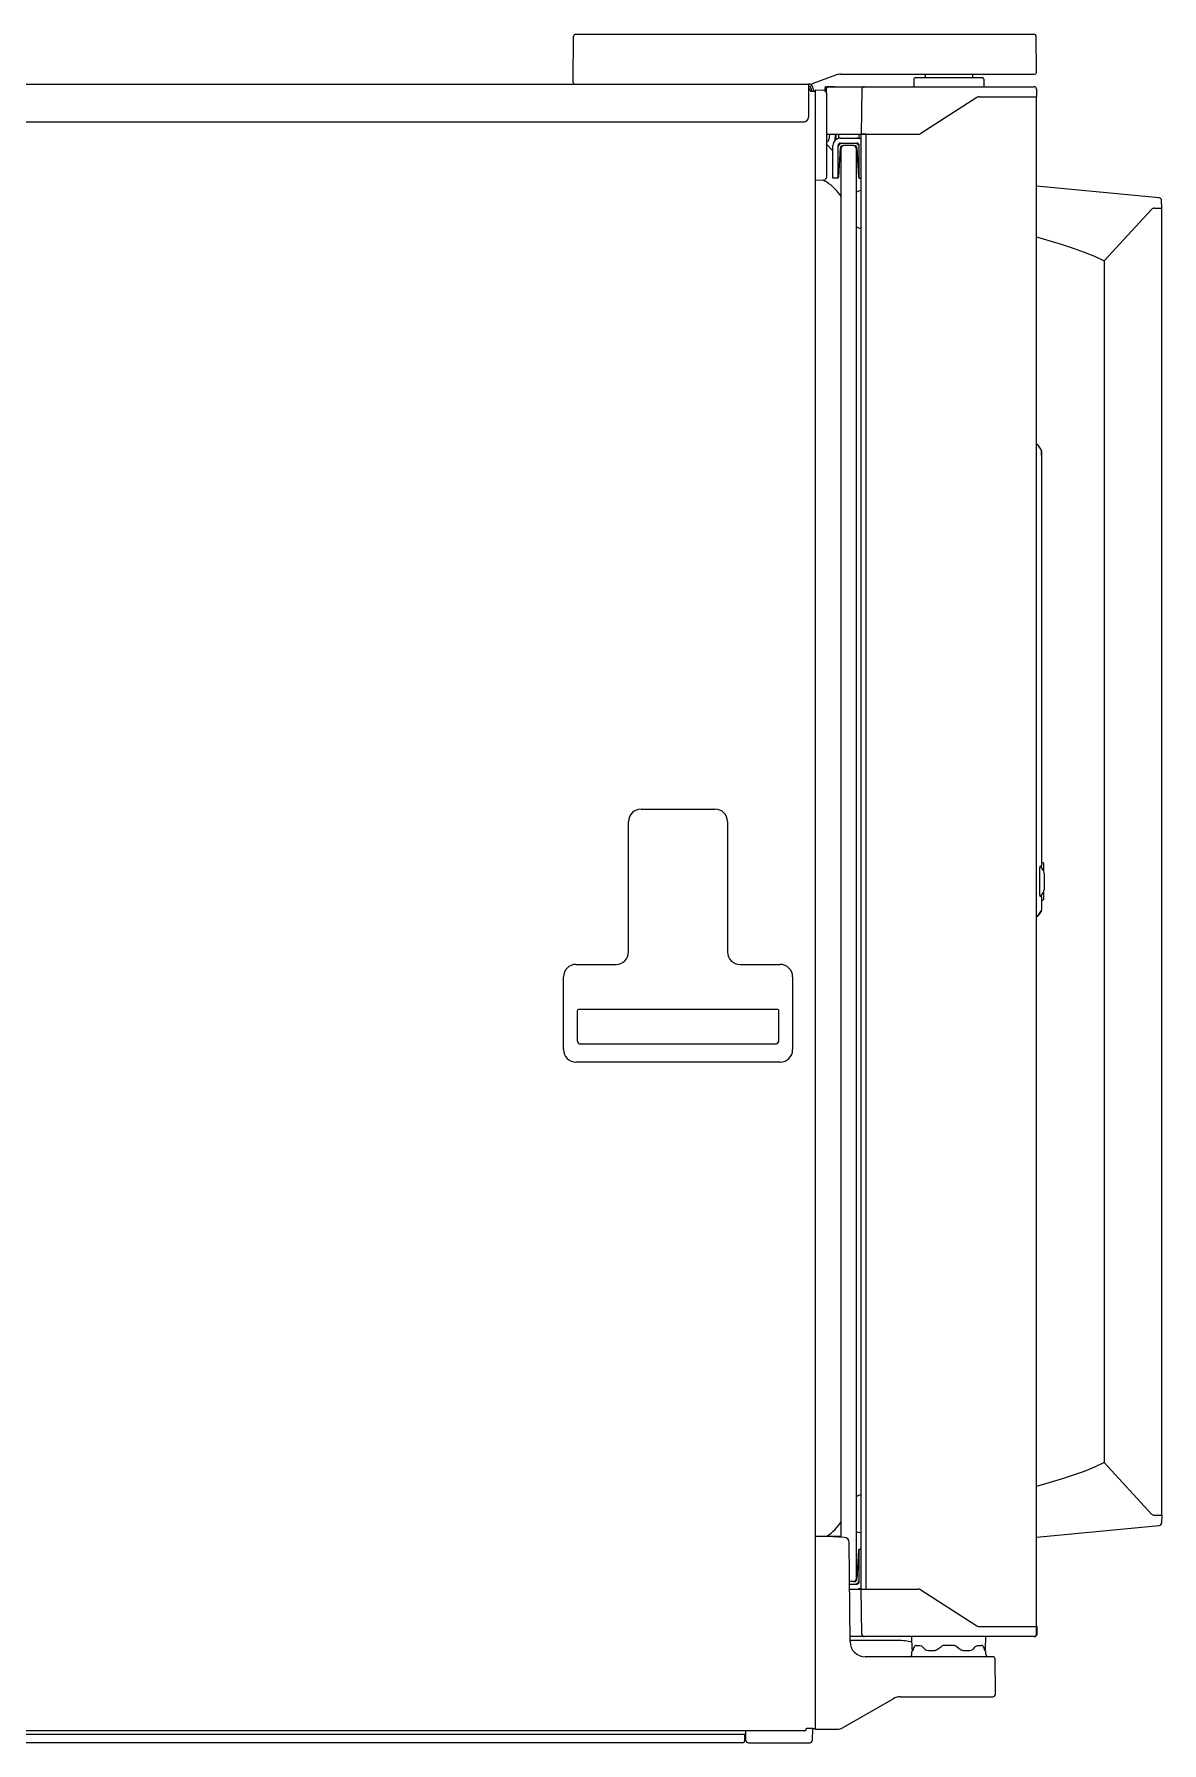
# Model space of a CAD drawing. Header units: millimetres. Extents: x 7025 to 12152, y 3757 to 7444.
# Drawn here: x 11701 to 12152, y 5611 to 6294 of the extents above; entities that cross this region are included whole.
import ezdxf

# ---------------------------------------------------------------- set-up
doc = ezdxf.new("R2010")
doc.units = ezdxf.units.MM
doc.header["$LTSCALE"] = 346.5
doc.layers.get('0').update_dxf_attribs({"linetype": 'CONTINUOUS'})
doc.layers.add('GEOM', color=7, linetype='CONTINUOUS')

msp = doc.modelspace()

# ---------------------------------------------------------------- linework, layer by layer
at = {"color": 7, "linetype": 'Continuous'}
for p, q in [((12009.28, 5616.2), (11315.35, 5616.2)), ((11985.52, 5612.39), (11985.49, 5616.2)), ((12012.26, 5617.1), (12009.69, 5617.1)), ((12012.11, 5617.1), (12012.03, 5612.38)), ((12012.26, 5617.1), (12013.16, 5617.1)), ((11315.16, 5614.9), (11985.36, 5614.9)), ((11984.16, 5611.4), (11316.16, 5611.4)), ((11985.16, 5612.4), (11985.16, 5614.9)), ((11986.52, 5611.4), (12011.03, 5611.4))]:
    msp.add_line(p, q, dxfattribs=at)
for centre, radius, start, end in [((11984.16, 5612.4), 1, 270, 0), ((11985.36, 5616.7), 1.8, 270, 274.58817), ((11986.52, 5612.4), 1, 180.5, 270), ((12011.03, 5612.4), 1, 270, 359)]:
    msp.add_arc(centre, radius, start, end, dxfattribs=at)
msp.add_open_spline([(12009.28, 5616.2), (12009.32, 5616.2), (12009.38, 5616.26), (12009.44, 5616.35), (12009.49, 5616.47), (12009.54, 5616.6), (12009.61, 5616.81), (12009.66, 5616.98), (12009.69, 5617.1)], degree=3, knots=[0, 0, 0, 0, 0.121805, 0.218261, 0.339787, 0.483604, 0.645308, 1, 1, 1, 1], dxfattribs=at)
at = {"layer": 'GEOM', "color": 7, "linetype": 'Continuous'}
for p, q in [((11916.56, 6274.8), (11916.72, 6292.81)), ((11917.72, 6293.8), (12100.44, 6293.8)), ((12101.56, 6278.8), (12101.44, 6292.81)), ((12101.55, 6278.52), (12101.56, 6278.8)), ((11313.96, 6273.79), (12010.56, 6273.8)), ((11916.57, 6274.52), (11916.56, 6274.8)), ((11927.36, 6273.8), (12010.56, 6273.8)), ((12010.56, 6273.8), (12010.56, 6260.79)), ((12011.03, 6273.8), (12010.56, 6273.8)), ((12011.56, 6272), (12011.56, 6271.1)), ((12021.72, 6277.5), (12012.06, 6273.98)), ((12012.36, 6272), (12012.36, 6271.1)), ((12012.36, 6272), (12012.36, 6271.1)), ((12013.16, 6271.4), (12013.16, 5616.8)), ((12013.16, 6271.1), (12013.16, 6271.4)), ((12016.69, 6271.27), (12013.16, 6271.4)), ((12017.14, 6271.14), (12017.15, 6272.55)), ((12017.4, 6272.8), (12100.51, 6272.8)), ((12017.62, 6271.81), (12017.6, 6270.6)), ((12018.01, 6272.85), (12020.91, 6272.85)), ((12018.01, 6272.8), (12018.01, 6272.85)), ((12020.91, 6272.8), (12020.91, 6272.85)), ((12023.43, 6277.8), (12100.8, 6277.8)), ((12031.87, 6271.81), (12031.56, 6253.8)), ((12052.61, 6275.81), (12052.56, 6272.8)), ((12080.01, 6276.3), (12053.11, 6276.3)), ((12057.08, 6277.32), (12057.1, 6276.3)), ((12076.03, 6277.32), (12076.02, 6276.3)), ((12080.51, 6275.81), (12080.56, 6272.8)), ((12101.51, 6271.81), (12101.56, 6268.8)), ((12011.36, 6271.1), (12013.16, 6271.1)), ((12017.66, 6270.27), (12017.66, 6236.52)), ((12077.77, 6268.48), (12055.35, 6254.11)), ((12077.77, 6268.48), (12055.35, 6254.11)), ((12078.84, 6268.8), (12101.56, 6268.8)), ((12101.56, 5657.8), (12101.56, 6268.8)), ((11316.96, 6258.8), (12008.56, 6258.8)), ((12017.66, 6253.8), (12054.27, 6253.8)), ((12017.69, 6250.8), (12017.66, 6250.8)), ((12018.91, 6253.8), (12018.69, 6251.69)), ((12021.24, 6251.47), (12021.28, 6253.8)), ((12021.56, 6251.73), (12021.57, 6253.8)), ((12022.56, 6253.8), (12022.56, 6252.3)), ((12023.31, 6252.3), (12022.56, 6252.3)), ((12023.31, 6252.3), (12029.81, 6252.3)), ((12029.81, 6252.3), (12030.56, 6252.3)), ((12030.56, 6253.8), (12030.56, 6252.3)), ((12033.56, 6253.8), (12031.56, 6253.8)), ((12031.56, 6253.8), (12054.27, 6253.8)), ((12031.56, 5672.8), (12031.56, 6253.8)), ((12033.56, 5672.8), (12033.56, 6253.8)), ((12017.66, 6249.85), (12020.31, 6247.2)), ((12020.31, 6236.3), (12020.31, 6249.3)), ((12022.31, 6236.3), (12022.31, 6249.3)), ((12022.65, 6236.77), (12023.26, 6248.35)), ((12022.96, 6250.19), (12022.96, 6250.23)), ((12023.31, 6250.3), (12029.81, 6250.3)), ((12023.56, 5693.51), (12023.56, 6248.3)), ((12024.26, 6249.3), (12024.56, 6249.3)), ((12028.56, 6249.3), (12024.56, 6249.3)), ((12028.56, 6249.3), (12028.86, 6249.3)), ((12029.56, 6248.3), (12029.56, 5676.8)), ((12029.86, 6248.35), (12030.47, 6236.77)), ((12030.81, 6236.3), (12030.81, 6249.3)), ((12016.69, 6235.52), (12013.16, 6235.4)), ((12022.31, 6236.3), (12020.31, 6236.3)), ((12030.81, 6236.3), (12031.56, 6236.3)), ((12150.54, 6228.39), (12101.56, 6233.05)), ((12128.56, 6203.21), (12147.43, 6223.81)), ((12148.54, 6224.3), (12151.56, 6224.3)), ((12151.56, 6224.3), (12151.45, 6227.43)), ((12151.56, 5702.3), (12151.56, 6224.3)), ((12137.17, 6212.61), (12137.17, 6212.65)), ((12137.28, 6212.78), (12137.28, 6212.73)), ((12137.28, 6212.78), (12137.28, 6212.73)), ((12128.56, 6203.21), (12128.56, 5723.38)), ((12129.96, 6204.82), (12129.96, 6204.74)), ((12130.35, 6205.17), (12130.35, 6205.25)), ((12101.8, 6129.87), (12101.56, 6129.88)), ((12101.96, 6129.84), (12101.8, 6129.87)), ((12102.2, 6129.64), (12102.17, 6129.68)), ((12103.48, 6127.68), (12102.2, 6129.64)), ((12103.48, 6127.68), (12102.2, 6129.64)), ((12103.56, 6127.41), (12103.56, 5961.79)), ((12103.56, 6125.59), (12103.56, 6127.24)), ((11938.71, 5927.3), (11938.71, 5979.3)), ((11943.71, 5984.3), (11973.21, 5984.3)), ((11978.21, 5979.3), (11978.21, 5927.3)), ((12102.81, 5949.87), (12102.81, 5961.03)), ((12103.22, 5961.52), (12103.35, 5961.54)), ((12104.29, 5959.76), (12103.58, 5961)), ((12103.81, 5962.95), (12104.06, 5962.95)), ((12104.31, 5962.7), (12104.31, 5959.72)), ((12104.56, 5958.76), (12104.56, 5952.13)), ((12103.58, 5949.9), (12104.29, 5951.13)), ((12104.31, 5951.17), (12104.31, 5948.2)), ((12102.2, 5941.75), (12103.48, 5943.71)), ((12103.48, 5943.71), (12102.2, 5941.75)), ((12103.22, 5949.37), (12103.35, 5949.35)), ((12103.56, 5949.11), (12103.56, 5943.99)), ((12103.81, 5947.95), (12104.06, 5947.95)), ((12101.8, 5941.53), (12101.56, 5941.52)), ((12101.8, 5941.53), (12101.86, 5941.53)), ((12101.86, 5941.53), (12102.02, 5941.59)), ((12102.02, 5941.59), (12102.06, 5941.62)), ((12102.06, 5941.62), (12102.15, 5941.68)), ((12102.15, 5941.68), (12102.2, 5941.75)), ((12102.2, 5941.75), (12103.31, 5943.45)), ((11912.71, 5888.3), (11912.71, 5917.3)), ((11917.71, 5922.3), (11933.71, 5922.3)), ((11983.21, 5922.3), (11999.21, 5922.3)), ((12004.21, 5917.3), (12004.21, 5888.3)), ((11918.21, 5903.66), (11918.21, 5891.93)), ((11918.42, 5904.12), (11918.29, 5903.98)), ((11918.6, 5904.21), (11918.42, 5904.12)), ((11918.72, 5904.24), (11918.6, 5904.21)), ((11918.72, 5904.24), (11918.71, 5904.24)), ((11998.2, 5904.24), (11918.72, 5904.24)), ((11998.32, 5904.21), (11998.2, 5904.24)), ((11998.5, 5904.12), (11998.32, 5904.21)), ((11998.63, 5903.97), (11998.5, 5904.12)), ((11998.71, 5891.93), (11998.71, 5903.66)), ((11919.18, 5890.59), (11997.74, 5890.59)), ((11999.21, 5883.3), (11917.71, 5883.3)), ((12128.56, 5723.3), (12147.43, 5702.78)), ((12129.96, 5721.85), (12129.96, 5721.78)), ((12130.35, 5721.42), (12130.35, 5721.35)), ((12137.17, 5713.99), (12137.17, 5713.94)), ((12137.28, 5713.82), (12137.28, 5713.86)), ((12137.28, 5713.82), (12137.28, 5713.86)), ((12101.56, 5693.55), (12150.54, 5698.2)), ((12148.54, 5702.3), (12151.56, 5702.3)), ((12151.56, 5702.3), (12151.45, 5699.16)), ((12023.56, 5693.8), (12013.16, 5693.8)), ((12024.87, 5693.45), (12018.16, 5693.8)), ((12027.11, 5651.74), (12026.76, 5691.47)), ((12030.47, 5688.32), (12029.86, 5676.75)), ((12030.81, 5688.8), (12031.56, 5688.8)), ((12030.81, 5675.8), (12030.81, 5688.8)), ((12028.56, 5675.8), (12026.9, 5675.8)), ((12026.91, 5674.8), (12028.91, 5674.8)), ((12026.91, 5674.8), (12029.81, 5674.8)), ((12026.92, 5672.8), (12033.56, 5672.8)), ((12028.86, 5675.8), (12028.56, 5675.8)), ((12030.81, 5675.8), (12030.63, 5675.8)), ((12031.56, 5672.8), (12033.56, 5672.8)), ((12031.56, 5672.8), (12054.27, 5672.8)), ((12031.87, 5654.78), (12031.56, 5672.8)), ((12055.35, 5672.48), (12077.77, 5658.11)), ((12078.84, 5657.8), (12101.56, 5657.8)), ((12101.51, 5654.78), (12101.56, 5657.8)), ((12101.81, 5657.8), (12101.56, 5657.8)), ((12101.76, 5654.78), (12101.81, 5657.8)), ((12100.76, 5653.8), (12027.09, 5653.8)), ((12046.31, 5652.3), (12027.85, 5652.3)), ((12051.9, 5648.77), (12051.81, 5653.8)), ((12053.49, 5650.3), (12055.14, 5650.3)), ((12055.14, 5650.3), (12055.59, 5650.07)), ((12077.52, 5650.06), (12077.97, 5650.3)), ((12077.97, 5650.3), (12079.63, 5650.3)), ((12081.22, 5648.79), (12081.31, 5653.8)), ((12084.05, 5645.8), (12033.11, 5645.8)), ((12051.81, 5646.8), (12051.81, 5647.8)), ((12052.27, 5648.72), (12052.12, 5648.26)), ((12052.51, 5649.31), (12052.27, 5648.72)), ((12052.73, 5649.77), (12052.51, 5649.31)), ((12052.8, 5649.89), (12052.73, 5649.77)), ((12055.59, 5650.07), (12055.87, 5649.84)), ((12056.61, 5649.14), (12056.94, 5648.85)), ((12057.83, 5648.37), (12058.38, 5648.3)), ((12058.38, 5648.3), (12061.03, 5648.3)), ((12061.78, 5648.54), (12061.61, 5648.44)), ((12071.34, 5648.54), (12071.1, 5648.71)), ((12072.09, 5648.3), (12071.88, 5648.32)), ((12072.09, 5648.3), (12074.74, 5648.3)), ((12074.74, 5648.3), (12075.28, 5648.37)), ((12077.25, 5649.84), (12077.52, 5650.06)), ((12080.39, 5649.77), (12080.24, 5650)), ((12080.39, 5649.77), (12080.39, 5649.77)), ((12080.6, 5649.33), (12080.39, 5649.77)), ((12080.84, 5648.73), (12080.6, 5649.33)), ((12081, 5648.26), (12080.84, 5648.73)), ((12081.31, 5646.8), (12081.31, 5647.8)), ((12085.16, 5631.8), (12085.05, 5644.81)), ((12085.14, 5630.78), (12085.16, 5631.8)), ((12024.09, 5617.33), (12044.28, 5628.99)), ((12047.28, 5629.8), (12084.14, 5629.8)), ((12013.16, 5616.8), (12022.09, 5616.8))]:
    msp.add_line(p, q, dxfattribs=at)
for points in [[(12101.56, 6212.8), (12106.47, 6211.39), (12111.43, 6209.89), (12116.16, 6208.36), (12120.59, 6206.8), (12124.75, 6205.14), (12128.56, 6203.3)], [(12102.17, 6129.68), (12102.08, 6129.77), (12101.96, 6129.84)], [(12101.8, 5941.53), (12101.83, 5941.53), (12101.87, 5941.53), (12101.9, 5941.54), (12101.94, 5941.55)], [(12101.94, 5941.55), (12101.98, 5941.56), (12102.01, 5941.58), (12102.05, 5941.6), (12102.08, 5941.62)], [(12102.08, 5941.62), (12102.11, 5941.65), (12102.14, 5941.68), (12102.17, 5941.71), (12102.2, 5941.75), (12102.2, 5941.75)], [(11918.29, 5903.98), (11918.22, 5903.78), (11918.21, 5903.66)], [(11998.71, 5903.66), (11998.7, 5903.78), (11998.63, 5903.97)], [(12128.56, 5723.3), (12124.75, 5721.46), (12120.59, 5719.79), (12116.16, 5718.23), (12111.43, 5716.7), (12106.47, 5715.2), (12101.56, 5713.8)], [(12053.49, 5650.3), (12053.24, 5650.25), (12053, 5650.12), (12052.8, 5649.89)], [(12080.24, 5650), (12079.95, 5650.23), (12079.63, 5650.3)], [(12055.87, 5649.84), (12056.17, 5649.56), (12056.61, 5649.14)], [(12056.94, 5648.85), (12057.28, 5648.6), (12057.83, 5648.37)], [(12061.61, 5648.44), (12061.22, 5648.31), (12061.03, 5648.3)], [(12071.88, 5648.32), (12071.5, 5648.45), (12071.34, 5648.54)], [(12075.28, 5648.37), (12075.83, 5648.6), (12076.18, 5648.85)], [(12076.18, 5648.85), (12076.49, 5649.13), (12076.94, 5649.54), (12077.25, 5649.84)]]:
    msp.add_lwpolyline(points, dxfattribs=at)
msp.add_lwpolyline([(12071.1, 5648.71), (12070.56, 5649.08), (12069.32, 5649.94, 0.15208), (12068.18, 5650.3), (12064.94, 5650.3, 0.15097), (12063.81, 5649.95), (12063.2, 5649.53), (12062.38, 5648.96), (12061.78, 5648.54)], format="xyb", dxfattribs=at)
for centre, radius, start, end in [((11917.72, 6292.8), 1, 90, 179.5), ((12100.44, 6292.8), 1, 0.5, 90), ((12100.8, 6278.55), 0.75, 270, 358), ((11917.32, 6274.55), 0.75, 182, 270), ((12010.56, 6272), 1.8, 0, 90), ((12010.56, 6272), 1.8, 0, 90), ((12010.56, 6272), 1, 0, 90), ((12011.03, 6276.8), 3, 270, 290), ((12016.66, 6270.27), 1, 0, 88), ((12017.4, 6272.55), 0.25, 89.9991, 179.5), ((12018.62, 6271.8), 1, 90, 179), ((12023.43, 6272.8), 5, 90, 110), ((12032.87, 6271.8), 1, 90, 179), ((12053.11, 6275.8), 0.5, 90, 179), ((12055.58, 6277.3), 1.5, 1, 19.5191), ((12077.53, 6277.3), 1.5, 160.4809, 179), ((12080.01, 6275.8), 0.5, 1, 90), ((12100.51, 6271.8), 1, 1, 90), ((12078.84, 6266.8), 2, 90, 122.66091), ((12017.69, 6251.8), 1, 270.01376, 353.98841), ((12023.31, 6249.3), 3, 90, 180), ((12021.66, 6252.4), 0.4, 103.8983, 179), ((12029.81, 6249.3), 3, 54.29835, 90), ((12054.27, 6255.8), 2, 270, 302.66091), ((12054.27, 6255.8), 2, 270, 302.66091), ((12024.21, 6248.3), 2, 90, 162.24602), ((12023.31, 6249.3), 1, 90, 180), ((12019.96, 6250.19), 3, 352.87777, 0), ((12024.26, 6248.3), 1, 90, 177), ((12024.56, 6248.3), 1, 90, 180), ((12028.56, 6248.3), 1, 0, 90), ((12028.86, 6248.3), 1, 3, 90), ((12028.91, 6248.3), 2, 17.75398, 90), ((12029.81, 6249.3), 1, 0, 90), ((12013.62, 6227.85), 8, 58.00413, 72.893), ((12016.66, 6236.52), 1, 272, 0), ((12008.48, 6219.63), 17.7, 31.51426, 58.00413), ((12022.15, 6236.8), 0.5, 287.63658, 357), ((12031.51, 6228.3), 3, 90, 130.74122), ((12030.96, 6236.8), 0.5, 183, 252.36342), ((12148.54, 6222.8), 1.5, 90, 137.5), ((12150.45, 6227.4), 1, 2, 84.57319), ((12031.51, 6219.3), 3, 229.25878, 270), ((12101.78, 6129.37), 0.5, 33.06676, 88), ((11943.71, 5979.3), 5, 90, 180), ((11973.21, 5979.3), 5, 0, 90), ((12103.31, 5961.03), 0.5, 100, 180), ((12103.31, 5961.79), 0.25, 280, 0), ((12105.31, 5962), 2, 193.04172, 210), ((12103.81, 5963.45), 0.5, 239.3637, 270), ((12104.06, 5962.7), 0.25, 0, 90), ((12102.56, 5958.76), 2, 0, 30), ((12102.56, 5952.13), 2, 330, 0), ((12103.31, 5949.87), 0.5, 180, 260), ((12103.31, 5949.11), 0.25, 0, 80), ((12105.31, 5948.9), 2, 150, 166.98382), ((12103.06, 5943.99), 0.5, 326.93216, 0.0007), ((12103.81, 5947.45), 0.5, 90, 120.6363), ((12104.06, 5948.2), 0.25, 270, 0), ((12101.78, 5942.03), 0.5, 272, 326.93324), ((11933.71, 5927.3), 5, 270, 0), ((11983.21, 5927.3), 5, 180, 270), ((11917.71, 5917.3), 5, 90, 180), ((11999.21, 5917.3), 5, 0, 90), ((11917.71, 5888.3), 5, 180, 270), ((11999.21, 5888.3), 5, 270, 0), ((12031.51, 5707.3), 3, 90, 130.74122), ((12008.48, 5708.97), 17.7, 301.99587, 328.48574), ((12148.54, 5703.8), 1.5, 222.5, 270), ((12150.45, 5699.2), 1, 275.42681, 358), ((12024.76, 5691.45), 2, 0.5, 87), ((12031.51, 5698.3), 3, 229.25878, 270), ((12030.96, 5688.3), 0.5, 107.63654, 177), ((12028.56, 5676.8), 1, 270, 0), ((12028.86, 5676.8), 1, 270, 357), ((12028.91, 5676.8), 2, 270, 342.24602), ((12029.81, 5675.8), 1, 270, 0), ((12029.81, 5675.8), 3, 279, 305.70165), ((12054.27, 5670.8), 2, 57.33909, 90), ((12078.84, 5659.8), 2, 237.33909, 270), ((12027.85, 5653.3), 1, 221.07216, 270), ((12033.11, 5651.8), 6, 180.5, 270), ((12032.87, 5654.8), 1, 181, 270), ((12046.31, 5632.3), 20, 73.87401, 90), ((12100.51, 5654.8), 1, 270, 359), ((12100.76, 5654.8), 1, 270, 359), ((12050.81, 5646.8), 1, 270, 0), ((12052.31, 5647.8), 0.5, 112.69994, 180), ((12052.4, 5648.8), 0.5, 182.96298, 240.33333), ((12080.72, 5648.8), 0.5, 299.66667, 359), ((12080.81, 5647.8), 0.5, 0, 67.33898), ((12082.31, 5646.8), 1, 180, 270), ((12084.05, 5644.8), 1, 0.5, 90), ((12084.14, 5630.8), 1, 270, 359), ((12047.28, 5623.8), 6, 90, 120), ((12022.09, 5620.8), 4, 270, 300)]:
    msp.add_arc(centre, radius, start, end, dxfattribs=at)
for points, knots in [([(12010.56, 6272.16), (12010.7, 6271.99), (12010.97, 6271.64), (12011.23, 6271.28), (12011.36, 6271.1)], [0, 0, 0, 0, 0.483639, 1, 1, 1, 1]), ([(12008.56, 6258.8), (12008.82, 6258.8), (12009.34, 6258.9), (12010.01, 6259.35), (12010.45, 6260.01), (12010.56, 6260.53), (12010.56, 6260.79)], [0, 0, 0, 0, 0.250158, 0.500224, 0.750158, 1, 1, 1, 1]), ([(12018.59, 6248.95), (12018.59, 6248.95), (12018.58, 6248.95), (12018.57, 6248.94), (12018.57, 6248.94)], [0, 0, 0, 0, 0.725047, 1, 1, 1, 1]), ([(11918.21, 5891.93), (11918.21, 5891.64), (11918.33, 5891.04), (11918.88, 5890.59), (11919.18, 5890.59)], [0, 0, 0, 0, 0.498976, 1, 1, 1, 1]), ([(11997.74, 5890.59), (11998.03, 5890.59), (11998.58, 5891.04), (11998.71, 5891.64), (11998.71, 5891.93)], [0, 0, 0, 0, 0.501243, 1, 1, 1, 1])]:
    msp.add_open_spline(points, degree=3, knots=knots, dxfattribs=at)
for points in [[(12103.56, 6127.41), (12103.56, 6127.5), (12103.54, 6127.61), (12103.46, 6127.65)], [(12151.33, 5698.78), (12151.4, 5698.91), (12151.45, 5699.07), (12151.45, 5699.23)]]:
    msp.add_open_spline(points, degree=3, dxfattribs=at)

doc.saveas('drawing.dxf')
